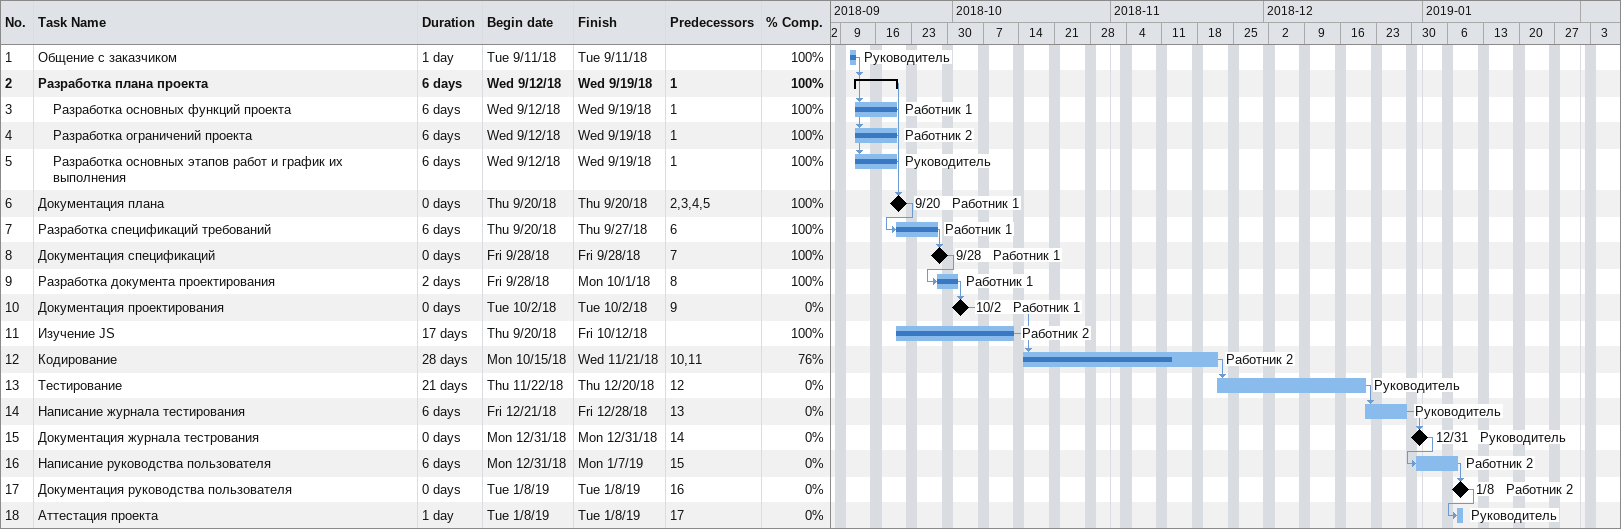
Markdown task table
| ID | Level | Task | Duration | Start | Finish | Predecessors | Resources | % complete |
|---|---|---|---|---|---|---|---|---|
| 1 | 1 | Общение с заказчиком | 1d | 2018-09-11 | 2018-09-11 |  | Руководитель | 100 |
| 2 | 1 | **Разработка плана проекта** | 6d | 2018-09-12 | 2018-09-19 | 1 |  | 100 |
| 3 | 2 | Разработка основных функций проекта | 6d | 2018-09-12 | 2018-09-19 | 1 | Работник 1 | 100 |
| 4 | 2 | Разработка ограничений проекта | 6d | 2018-09-12 | 2018-09-19 | 1 | Работник 2 | 100 |
| 5 | 2 | Разработка основных этапов работ и график их выполнения | 6d | 2018-09-12 | 2018-09-19 | 1 | Руководитель | 100 |
| 6 | 1 | Документация плана | 0d | 2018-09-20 | 2018-09-20 | 2, 3, 4, 5 | Работник 1 | 100 |
| 7 | 1 | Разработка спецификаций требований | 6d | 2018-09-20 | 2018-09-27 | 6 | Работник 1 | 100 |
| 8 | 1 | Документация спецификаций | 0d | 2018-09-28 | 2018-09-28 | 7 | Работник 1 | 100 |
| 9 | 1 | Разработка документа проектирования | 2d | 2018-09-28 | 2018-10-01 | 8 | Работник 1 | 100 |
| 10 | 1 | Документация проектирования | 0d | 2018-10-02 | 2018-10-02 | 9 | Работник 1 | 0 |
| 11 | 1 | Изучение JS | 17d | 2018-09-20 | 2018-10-12 |  | Работник 2 | 100 |
| 12 | 1 | Кодирование | 28d | 2018-10-15 | 2018-11-21 | 10, 11 | Работник 2 | 76 |
| 13 | 1 | Тестирование | 21d | 2018-11-22 | 2018-12-20 | 12 | Руководитель | 0 |
| 14 | 1 | Написание журнала тестирования | 6d | 2018-12-21 | 2018-12-28 | 13 | Руководитель | 0 |
| 15 | 1 | Документация журнала тестрования | 0d | 2018-12-31 | 2018-12-31 | 14 | Руководитель | 0 |
| 16 | 1 | Написание руководства пользователя | 6d | 2018-12-31 | 2019-01-07 | 15 | Работник 2 | 0 |
| 17 | 1 | Документация руководства пользователя | 0d | 2019-01-08 | 2019-01-08 | 16 | Работник 2 | 0 |
| 18 | 1 | Аттестация проекта | 1d | 2019-01-08 | 2019-01-08 | 17 | Руководитель | 0 |
